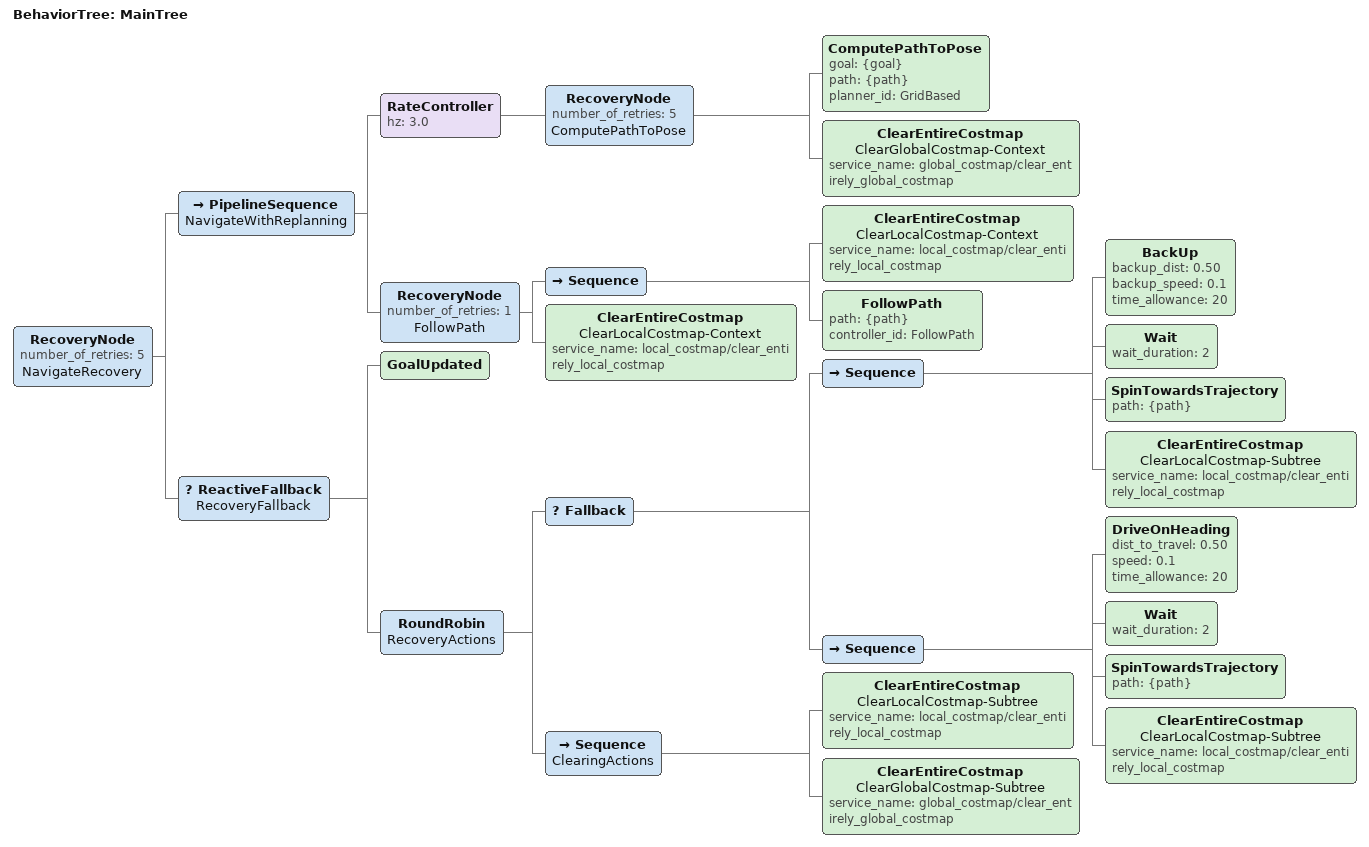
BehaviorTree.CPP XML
<root main_tree_to_execute="MainTree">
  <BehaviorTree ID="MainTree">
    <RecoveryNode number_of_retries="5" name="NavigateRecovery">
      <PipelineSequence name="NavigateWithReplanning">
        <RateController hz="3.0">
          <RecoveryNode number_of_retries="5" name="ComputePathToPose">
            <ComputePathToPose goal="{goal}" path="{path}" planner_id="GridBased"/>
            <ClearEntireCostmap name="ClearGlobalCostmap-Context" service_name="global_costmap/clear_entirely_global_costmap"/>
          </RecoveryNode>
        </RateController>
        <RecoveryNode number_of_retries="1" name="FollowPath">
          <Sequence>
              <ClearEntireCostmap name="ClearLocalCostmap-Context" service_name="local_costmap/clear_entirely_local_costmap"/>
              <FollowPath path="{path}" controller_id="FollowPath"/>
          </Sequence>
          <ClearEntireCostmap name="ClearLocalCostmap-Context" service_name="local_costmap/clear_entirely_local_costmap"/>
        </RecoveryNode>
      </PipelineSequence>
      <ReactiveFallback name="RecoveryFallback">
        <GoalUpdated/>
        <RoundRobin name="RecoveryActions">
          <Fallback>
            <Sequence>
                <BackUp backup_dist="0.50" backup_speed="0.1" time_allowance="20"/>
                <Wait wait_duration="2"/>
                <SpinTowardsTrajectory path="{path}"/>
                <ClearEntireCostmap name="ClearLocalCostmap-Subtree" service_name="local_costmap/clear_entirely_local_costmap"/>
            </Sequence>
            <Sequence>
                <DriveOnHeading dist_to_travel="0.50" speed="0.1" time_allowance="20"/>
                <Wait wait_duration="2"/>
                <SpinTowardsTrajectory path="{path}"/>
                <ClearEntireCostmap name="ClearLocalCostmap-Subtree" service_name="local_costmap/clear_entirely_local_costmap"/>
            </Sequence>
          </Fallback>
          <Sequence name="ClearingActions">
            <ClearEntireCostmap name="ClearLocalCostmap-Subtree" service_name="local_costmap/clear_entirely_local_costmap"/>
            <ClearEntireCostmap name="ClearGlobalCostmap-Subtree" service_name="global_costmap/clear_entirely_global_costmap"/>
          </Sequence>
        </RoundRobin>
      </ReactiveFallback>
    </RecoveryNode>
  </BehaviorTree>
</root>
